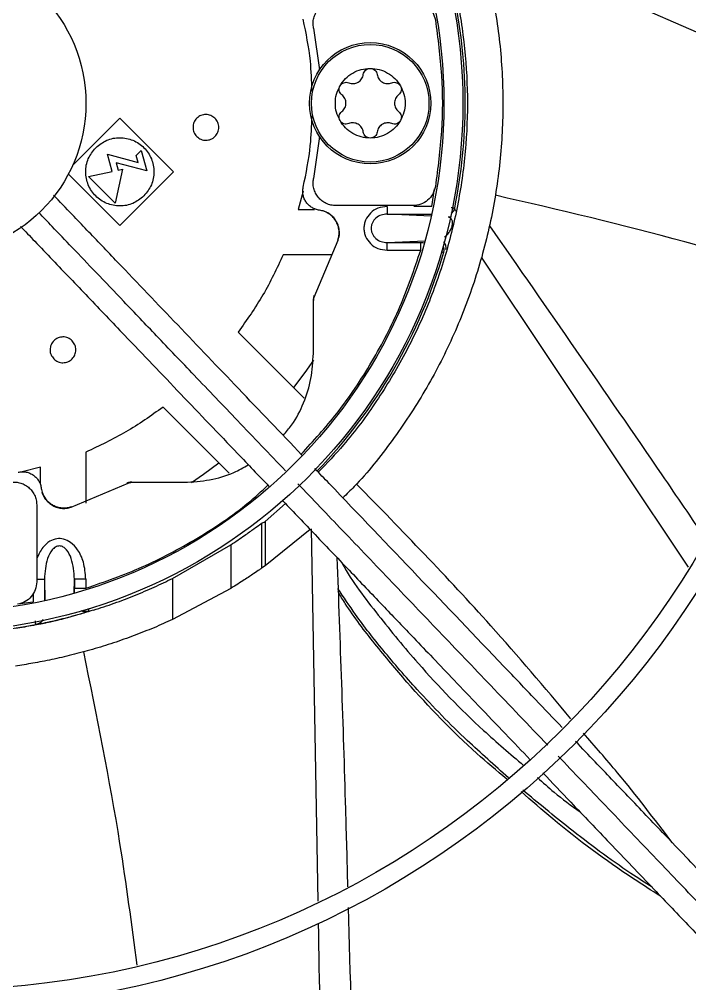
# Model space of a CAD drawing. Header units: inches. Extents: x 1229 to 1453, y -1023 to -720.
# Drawn here: x 1259.62 to 1263.1, y -929.83 to -924.82 of the extents above; entities that cross this region are included whole.
import ezdxf

# ---------------------------------------------------------------- set-up
doc = ezdxf.new("R2010")
doc.units = ezdxf.units.IN
doc.header["$MEASUREMENT"] = 0

msp = doc.modelspace()

# ---------------------------------------------------------------- linework, layer by layer
at = {"color": 18, "linetype": 'Continuous', "lineweight": 25, "true_color": 0x000000}
for p, q in [((1263.7742, -925.1707), (1261.9975, -924.3972)), ((1261.1434, -924.8704), (1261.1743, -925.088)), ((1259.8919, -925.5839), (1260.1372, -925.3386)), ((1260.1372, -925.3386), (1260.4156, -925.617)), ((1261.1743, -925.4336), (1261.1434, -925.6512)), ((1260.0973, -925.6145), (1260.0734, -925.5254)), ((1260.0734, -925.5254), (1260.2327, -925.5681)), ((1260.2228, -925.5314), (1260.2486, -925.5057)), ((1260.2327, -925.5681), (1260.2228, -925.5314)), ((1260.2486, -925.5057), (1260.2772, -925.6126)), ((1260.118, -925.5699), (1260.1282, -925.608)), ((1260.2772, -925.6126), (1260.118, -925.5699)), ((1260.1372, -925.8954), (1259.8702, -925.6284)), ((1259.9744, -925.6407), (1260.0973, -925.6145)), ((1260.1511, -925.6031), (1260.1136, -925.7799)), ((1260.1282, -925.608), (1260.1511, -925.6031)), ((1260.4156, -925.617), (1260.1372, -925.8954)), ((1260.1136, -925.7799), (1259.9744, -925.6407)), ((1261.0888, -925.7168), (1261.0636, -925.812)), ((1261.7576, -925.7969), (1261.7719, -925.7049)), ((1261.0636, -925.812), (1261.1487, -925.812)), ((1261.6594, -925.7923), (1261.2593, -925.7923)), ((1261.7576, -925.7969), (1261.6645, -925.7969)), ((1261.8808, -925.8209), (1261.8763, -925.8061)), ((1261.7545, -925.8479), (1261.5253, -925.8363)), ((1261.5253, -925.8363), (1261.7571, -925.8363)), ((1261.1467, -926.2679), (1261.2718, -925.9714)), ((1261.2718, -925.9714), (1261.2699, -925.9711)), ((1261.5253, -925.9845), (1261.7223, -925.9746)), ((1261.5253, -925.9845), (1261.6999, -925.9845)), ((1261.5253, -926.0239), (1261.6999, -926.0239)), ((1261.6999, -925.9845), (1261.715, -925.9845)), ((1261.2345, -926.0482), (1260.9856, -926.0482)), ((1263.0911, -927.6698), (1262.0162, -926.0608)), ((1261.1424, -926.2776), (1261.1424, -926.286)), ((1261.1467, -926.2679), (1261.1467, -926.2598)), ((1261.1424, -926.56), (1261.1424, -926.286)), ((1260.7519, -926.4491), (1261.0948, -926.792)), ((1260.7049, -927.1816), (1260.3622, -926.8389)), ((1259.9613, -927.0725), (1259.9613, -927.3371)), ((1259.725, -927.1506), (1259.6298, -927.1758)), ((1259.725, -927.2357), (1259.725, -927.1506)), ((1259.8845, -927.3588), (1260.181, -927.2337)), ((1260.1729, -927.2336), (1260.181, -927.2337)), ((1260.1991, -927.2293), (1260.1906, -927.2293)), ((1260.1991, -927.2293), (1260.4731, -927.2293)), ((1259.7054, -927.3462), (1259.7054, -927.7463)), ((1259.8845, -927.3588), (1259.8842, -927.3568)), ((1260.9969, -927.3394), (1260.8912, -927.4322)), ((1260.8734, -927.442), (1260.8868, -927.4357)), ((1260.8868, -927.4357), (1260.8912, -927.4322)), ((1260.8912, -927.4322), (1260.8912, -927.6627)), ((1260.8734, -927.442), (1260.8734, -927.6754)), ((1261.1265, -927.4751), (1260.8912, -927.6627)), ((1261.1669, -929.4053), (1261.1324, -927.4705)), ((1260.4102, -927.729), (1260.714, -927.5541)), ((1260.714, -927.5541), (1260.714, -927.7801)), ((1260.8912, -927.6627), (1260.8734, -927.6754)), ((1259.7054, -927.7317), (1259.7457, -927.7317)), ((1259.7457, -927.7317), (1259.7474, -927.8444)), ((1259.7457, -927.7317), (1259.7457, -927.8448)), ((1259.9001, -927.8058), (1259.9012, -927.7317)), ((1259.9012, -927.7317), (1259.9012, -927.7797)), ((1259.9602, -927.7317), (1259.9602, -927.7797)), ((1260.4102, -927.729), (1260.4102, -927.9423)), ((1259.9011, -927.8015), (1259.9012, -927.7797)), ((1260.714, -927.7801), (1260.4102, -927.9423)), ((1259.6867, -927.8101), (1259.6867, -927.8493)), ((1259.6202, -927.858), (1259.6867, -927.8493)), ((1259.9764, -927.8983), (1259.9758, -927.8989)), ((1259.699, -927.9673), (1259.7006, -927.9678))]:
    msp.add_line(p, q, dxfattribs=at)
at = {"color": 18, "linetype": 'Continuous', "lineweight": 25, "true_color": 0x000000, "flags": 128}
for points in [[(1261.8548, -925.8502), (1261.8489, -925.8517), (1261.8422, -925.8523)], [(1261.0406, -926.7378), (1261.1003, -926.659), (1261.145, -926.5953)], [(1260.5099, -927.2308), (1260.5721, -927.1872), (1260.6508, -927.1275)]]:
    msp.add_lwpolyline(points, dxfattribs=at)
at = {"color": 18, "linetype": 'Continuous', "lineweight": 25, "true_color": 0x000000}
for centre, radius in [((1259.1739, -925.2608), 11.7126), ((1259.1739, -925.2608), 8.5704), ((1259.1739, -925.2608), 8.472), ((1259.1739, -925.2608), 6.6478), ((1259.1739, -925.2608), 6.5493), ((1259.1739, -925.2608), 4.7037), ((1259.1739, -925.2608), 4.6053), ((1259.1739, -925.2608), 2.745), ((1259.1739, -925.2608), 2.6465), ((1259.1739, -925.2608), 0.7874), ((1261.4376, -925.2608), 0.315), ((1261.4376, -925.2608), 0.3053)]:
    msp.add_circle(centre, radius, dxfattribs=at)
for centre, radius, start, end in [((1259.1739, -925.2608), 2.7569, 348.5929, 11.4071), ((1261.8377, -925.7983), 0.0394, 302.4223, 348.5824), ((1259.1739, -925.2608), 2.7569, 316.1598, 343.7218), ((1261.7825, -926.0225), 0.0394, 343.7311, 29.8927), ((1259.1739, -925.2608), 2.7569, 262.2932, 280.98), ((1259.1739, -925.2608), 12.9331, 283.26667, 346.73333)]:
    msp.add_arc(centre, radius, start, end, dxfattribs=at)
for points, knots in [([(1247.4643, -925.2608), (1247.4692, -925.0053), (1247.4788, -924.4944), (1247.5568, -923.7313), (1247.681, -922.9748), (1247.8553, -922.228), (1248.0778, -921.4942), (1248.3479, -920.7766), (1248.6644, -920.0781), (1249.0259, -919.4019), (1249.4308, -918.7507), (1249.8774, -918.1274), (1250.3639, -917.5347), (1250.8881, -916.975), (1251.4477, -916.4508), (1252.0405, -915.9644), (1252.6637, -915.5177), (1253.3149, -915.1128), (1253.9912, -914.7513), (1254.6896, -914.4349), (1255.4073, -914.1648), (1256.141, -913.9422), (1256.8878, -913.7681), (1257.6444, -913.6432), (1258.4075, -913.568), (1259.1739, -913.5429), (1259.9402, -913.568), (1260.7033, -913.6432), (1261.4599, -913.7681), (1262.2067, -913.9422), (1262.9404, -914.1648), (1263.6581, -914.4349), (1264.3565, -914.7513), (1265.0328, -915.1128), (1265.684, -915.5177), (1266.3073, -915.9644), (1266.9, -916.4508), (1267.4597, -916.975), (1267.9838, -917.5347), (1268.4703, -918.1274), (1268.9169, -918.7507), (1269.3218, -919.4019), (1269.6833, -920.0781), (1269.9998, -920.7766), (1270.2699, -921.4942), (1270.4924, -922.228), (1270.6667, -922.9748), (1270.7909, -923.7313), (1270.8689, -924.4944), (1270.8786, -925.0053), (1270.8834, -925.2608)], [0, 0, 0, 0, 0.020833, 0.041667, 0.0625, 0.083333, 0.104167, 0.125, 0.145833, 0.166667, 0.1875, 0.208333, 0.229167, 0.25, 0.270833, 0.291667, 0.3125, 0.333333, 0.354167, 0.375, 0.395833, 0.416667, 0.4375, 0.458333, 0.479167, 0.5, 0.520833, 0.541667, 0.5625, 0.583333, 0.604167, 0.625, 0.645833, 0.666667, 0.6875, 0.708333, 0.729167, 0.75, 0.770833, 0.791667, 0.8125, 0.833333, 0.854167, 0.875, 0.895833, 0.916667, 0.9375, 0.958333, 0.979167, 1, 1, 1, 1]), ([(1261.3877, -923.3086), (1261.4493, -923.3818), (1261.5775, -923.5342), (1261.74, -923.7901), (1261.8806, -924.0669), (1261.9907, -924.3574), (1262.0699, -924.6577), (1262.1172, -924.9646), (1262.132, -925.2748), (1262.1142, -925.5849), (1262.064, -925.8914), (1261.982, -926.191), (1261.8689, -926.4802), (1261.7266, -926.7564), (1261.5543, -927.0143), (1261.4094, -927.1997), (1261.3153, -927.2907), (1261.2954, -927.3099)], [0, 0, 0, 0, 0.065205, 0.135665, 0.206125, 0.276585, 0.347045, 0.417505, 0.487965, 0.558425, 0.628885, 0.699345, 0.769805, 0.840265, 0.910725, 0.981186, 1, 1, 1, 1]), ([(1261.2531, -923.4372), (1261.2992, -923.4904), (1261.4076, -923.6156), (1261.5512, -923.8338), (1261.686, -924.0854), (1261.7934, -924.3501), (1261.8732, -924.6243), (1261.9243, -924.9053), (1261.9463, -925.19), (1261.9389, -925.4755), (1261.9022, -925.7587), (1261.8365, -926.0366), (1261.7426, -926.3063), (1261.6216, -926.5651), (1261.4739, -926.8092), (1261.323, -927.0151), (1261.2126, -927.1301), (1261.168, -927.1766)], [0, 0, 0, 0, 0.051393, 0.120749, 0.190107, 0.259464, 0.328821, 0.398178, 0.467535, 0.536892, 0.606249, 0.675606, 0.744963, 0.81432, 0.883677, 0.953035, 1, 1, 1, 1]), ([(1261.9434, -924.2368), (1262.4281, -924.4373), (1263.0375, -924.6892), (1263.644, -924.9467), (1263.768, -924.9994)], [0, 0, 0, 0, 0.7955568, 1, 1, 1, 1]), ([(1261.1434, -924.8704), (1261.1423, -924.8617), (1261.14, -924.8445), (1261.1438, -924.8184), (1261.1529, -924.7938), (1261.1672, -924.7718), (1261.186, -924.7535), (1261.2084, -924.7398), (1261.2332, -924.731), (1261.2506, -924.7299), (1261.2593, -924.7293)], [0, 0, 0, 0, 0.125, 0.250001, 0.374997, 0.5, 0.624996, 0.749999, 0.875018, 1, 1, 1, 1]), ([(1261.6594, -924.7293), (1261.6732, -924.7307), (1261.701, -924.7336), (1261.7372, -924.7556), (1261.7649, -924.7877), (1261.7722, -924.8146), (1261.7759, -924.828)], [0, 0, 0, 0, 0.249982, 0.500003, 0.749993, 1, 1, 1, 1]), ([(1261.1353, -925.1963), (1261.1336, -925.1446), (1261.1295, -925.0195), (1261.1046, -924.8968), (1261.09, -924.8248)], [0, 0, 0, 0, 0.413893, 1, 1, 1, 1]), ([(1261.7759, -924.828), (1261.7886, -924.9238), (1261.814, -925.1154), (1261.814, -925.4062), (1261.7886, -925.5978), (1261.7759, -925.6936)], [0, 0, 0, 0, 0.333333, 0.666667, 1, 1, 1, 1]), ([(1261.2808, -925.1702), (1261.2897, -925.1571), (1261.3076, -925.131), (1261.3462, -925.1024), (1261.3902, -925.0833), (1261.4218, -925.0809), (1261.4376, -925.0797)], [0, 0, 0, 0, 0.25, 0.50001, 0.750001, 1, 1, 1, 1]), ([(1261.4017, -925.1112), (1261.4027, -925.1069), (1261.4048, -925.0984), (1261.4133, -925.0882), (1261.4246, -925.0811), (1261.4333, -925.0802), (1261.4376, -925.0797)], [0, 0, 0, 0, 0.250018, 0.500039, 0.749991, 1, 1, 1, 1]), ([(1261.4376, -925.0797), (1261.442, -925.0802), (1261.4507, -925.0811), (1261.462, -925.0882), (1261.4705, -925.0984), (1261.4726, -925.1069), (1261.4736, -925.1112)], [0, 0, 0, 0, 0.249996, 0.500014, 0.750022, 1, 1, 1, 1]), ([(1261.4376, -925.0797), (1261.4534, -925.0809), (1261.4851, -925.0833), (1261.5291, -925.1024), (1261.5676, -925.131), (1261.5855, -925.1571), (1261.5945, -925.1702)], [0, 0, 0, 0, 0.250018, 0.500003, 0.750006, 1, 1, 1, 1]), ([(1261.326, -925.1549), (1261.33, -925.1562), (1261.338, -925.1589), (1261.3508, -925.1594), (1261.3632, -925.1571), (1261.3749, -925.1521), (1261.3851, -925.1445), (1261.3932, -925.1348), (1261.3992, -925.1236), (1261.4009, -925.1153), (1261.4017, -925.1112)], [0, 0, 0, 0, 0.125011, 0.250006, 0.375015, 0.500015, 0.625016, 0.749997, 0.875001, 1, 1, 1, 1]), ([(1261.4736, -925.1112), (1261.4744, -925.1153), (1261.4761, -925.1236), (1261.482, -925.1348), (1261.4902, -925.1445), (1261.5004, -925.1521), (1261.512, -925.1571), (1261.5245, -925.1594), (1261.5373, -925.1589), (1261.5452, -925.1562), (1261.5492, -925.1549)], [0, 0, 0, 0, 0.125008, 0.249988, 0.374997, 0.499996, 0.624993, 0.749999, 0.874992, 1, 1, 1, 1]), ([(1261.2808, -925.3513), (1261.2739, -925.3371), (1261.2602, -925.3085), (1261.2547, -925.2608), (1261.2602, -925.2131), (1261.2739, -925.1845), (1261.2808, -925.1702)], [0, 0, 0, 0, 0.25, 0.5, 0.75, 1, 1, 1, 1]), ([(1261.2901, -925.2171), (1261.2869, -925.2141), (1261.2806, -925.2081), (1261.2759, -925.1956), (1261.2755, -925.1822), (1261.279, -925.1742), (1261.2808, -925.1702)], [0, 0, 0, 0, 0.24999, 0.499996, 0.749992, 1, 1, 1, 1]), ([(1261.2808, -925.1702), (1261.2834, -925.1667), (1261.2885, -925.1596), (1261.3003, -925.1534), (1261.3135, -925.1511), (1261.3218, -925.1536), (1261.326, -925.1549)], [0, 0, 0, 0, 0.24999, 0.499993, 0.749963, 1, 1, 1, 1]), ([(1261.5492, -925.1549), (1261.5534, -925.1536), (1261.5618, -925.1511), (1261.575, -925.1534), (1261.5868, -925.1596), (1261.5919, -925.1667), (1261.5945, -925.1702)], [0, 0, 0, 0, 0.2499487, 0.5000075, 0.7500107, 1, 1, 1, 1]), ([(1261.5945, -925.1702), (1261.5963, -925.1742), (1261.5998, -925.1822), (1261.5993, -925.1956), (1261.5947, -925.2081), (1261.5883, -925.2141), (1261.5852, -925.2171)], [0, 0, 0, 0, 0.250016, 0.500021, 0.750002, 1, 1, 1, 1]), ([(1261.5945, -925.1702), (1261.6013, -925.1845), (1261.6151, -925.2131), (1261.6206, -925.2608), (1261.6151, -925.3085), (1261.6013, -925.3371), (1261.5945, -925.3513)], [0, 0, 0, 0, 0.25, 0.5, 0.75, 1, 1, 1, 1]), ([(1261.2901, -925.3045), (1261.2933, -925.3017), (1261.2996, -925.2961), (1261.3064, -925.2853), (1261.3107, -925.2734), (1261.3121, -925.2608), (1261.3107, -925.2482), (1261.3064, -925.2363), (1261.2996, -925.2255), (1261.2933, -925.2199), (1261.2901, -925.2171)], [0, 0, 0, 0, 0.125011, 0.250004, 0.375001, 0.5, 0.624999, 0.749996, 0.874989, 1, 1, 1, 1]), ([(1261.5852, -925.2171), (1261.582, -925.2199), (1261.5757, -925.2255), (1261.5689, -925.2363), (1261.5646, -925.2482), (1261.5632, -925.2608), (1261.5646, -925.2734), (1261.5689, -925.2853), (1261.5757, -925.2961), (1261.582, -925.3017), (1261.5852, -925.3045)], [0, 0, 0, 0, 0.125011, 0.250004, 0.375001, 0.5, 0.624999, 0.749996, 0.874989, 1, 1, 1, 1]), ([(1270.8834, -925.2608), (1270.8786, -925.5163), (1270.8689, -926.0272), (1270.7909, -926.7903), (1270.6667, -927.5468), (1270.4924, -928.2936), (1270.2699, -929.0274), (1269.9998, -929.745), (1269.6833, -930.4435), (1269.3218, -931.1197), (1268.9169, -931.7709), (1268.4703, -932.3942), (1267.9838, -932.9869), (1267.4597, -933.5466), (1266.9, -934.0708), (1266.3073, -934.5572), (1265.684, -935.0039), (1265.0328, -935.4088), (1264.3565, -935.7703), (1263.6581, -936.0867), (1262.9404, -936.3568), (1262.2067, -936.5794), (1261.4599, -936.7535), (1260.7033, -936.8784), (1259.9402, -936.9536), (1259.1739, -936.9787), (1258.4075, -936.9536), (1257.6444, -936.8784), (1256.8878, -936.7535), (1256.141, -936.5794), (1255.4073, -936.3568), (1254.6896, -936.0867), (1253.9912, -935.7702), (1253.3149, -935.4088), (1252.6637, -935.0039), (1252.0405, -934.5572), (1251.4477, -934.0708), (1250.8881, -933.5466), (1250.3639, -932.9869), (1249.8774, -932.3942), (1249.4308, -931.7709), (1249.0259, -931.1197), (1248.6644, -930.4435), (1248.3479, -929.745), (1248.0778, -929.0274), (1247.8553, -928.2936), (1247.681, -927.5468), (1247.5568, -926.7903), (1247.4788, -926.0272), (1247.4692, -925.5163), (1247.4643, -925.2608)], [0, 0, 0, 0, 0.020833, 0.041667, 0.0625, 0.083333, 0.104167, 0.125, 0.145833, 0.166667, 0.1875, 0.208333, 0.229167, 0.25, 0.270833, 0.291667, 0.3125, 0.333333, 0.354167, 0.375, 0.395833, 0.416667, 0.4375, 0.458333, 0.479167, 0.5, 0.520833, 0.541667, 0.5625, 0.583333, 0.604167, 0.625, 0.645833, 0.666667, 0.6875, 0.708333, 0.729167, 0.75, 0.770833, 0.791667, 0.8125, 0.833333, 0.854167, 0.875, 0.895833, 0.916667, 0.9375, 0.958333, 0.979167, 1, 1, 1, 1]), ([(1260.6315, -925.3387), (1260.6246, -925.3333), (1260.6108, -925.3223), (1260.5841, -925.3175), (1260.5579, -925.3226), (1260.5356, -925.3375), (1260.5207, -925.3598), (1260.5156, -925.386), (1260.5204, -925.4127), (1260.5314, -925.4265), (1260.5368, -925.4334)], [0, 0, 0, 0, 0.124991, 0.250006, 0.374998, 0.499989, 0.624997, 0.749994, 0.874992, 1, 1, 1, 1]), ([(1261.09, -925.6967), (1261.1046, -925.6248), (1261.1294, -925.5027), (1261.1335, -925.3783), (1261.1352, -925.3272)], [0, 0, 0, 0, 0.589248, 1, 1, 1, 1]), ([(1261.2808, -925.3513), (1261.279, -925.3474), (1261.2755, -925.3394), (1261.2759, -925.326), (1261.2806, -925.3135), (1261.2869, -925.3075), (1261.2901, -925.3045)], [0, 0, 0, 0, 0.250008, 0.500004, 0.75001, 1, 1, 1, 1]), ([(1261.5852, -925.3045), (1261.5883, -925.3075), (1261.5947, -925.3135), (1261.5993, -925.326), (1261.5998, -925.3394), (1261.5963, -925.3474), (1261.5945, -925.3513)], [0, 0, 0, 0, 0.249998, 0.499979, 0.749984, 1, 1, 1, 1]), ([(1260.5368, -925.4334), (1260.5438, -925.4389), (1260.5576, -925.4498), (1260.5843, -925.4547), (1260.6104, -925.4495), (1260.6327, -925.4346), (1260.6476, -925.4123), (1260.6528, -925.3862), (1260.6479, -925.3595), (1260.637, -925.3457), (1260.6315, -925.3387)], [0, 0, 0, 0, 0.124991, 0.249983, 0.374998, 0.499989, 0.624997, 0.749994, 0.874992, 1, 1, 1, 1]), ([(1261.326, -925.3667), (1261.3218, -925.368), (1261.3135, -925.3705), (1261.3003, -925.3682), (1261.2885, -925.362), (1261.2834, -925.3549), (1261.2808, -925.3513)], [0, 0, 0, 0, 0.250037, 0.500007, 0.75001, 1, 1, 1, 1]), ([(1261.4376, -925.4419), (1261.4218, -925.4407), (1261.3902, -925.4383), (1261.3462, -925.4192), (1261.3076, -925.3906), (1261.2897, -925.3644), (1261.2808, -925.3513)], [0, 0, 0, 0, 0.2499995, 0.4999904, 0.7499998, 1, 1, 1, 1]), ([(1261.4017, -925.4104), (1261.4009, -925.4063), (1261.3992, -925.398), (1261.3932, -925.3868), (1261.3851, -925.3771), (1261.3749, -925.3695), (1261.3632, -925.3645), (1261.3508, -925.3622), (1261.338, -925.3627), (1261.33, -925.3654), (1261.326, -925.3667)], [0, 0, 0, 0, 0.1249992, 0.2500029, 0.374984, 0.4999854, 0.624985, 0.7499936, 0.8749892, 1, 1, 1, 1]), ([(1261.5945, -925.3513), (1261.5855, -925.3644), (1261.5676, -925.3906), (1261.5291, -925.4192), (1261.4851, -925.4383), (1261.4534, -925.4407), (1261.4376, -925.4419)], [0, 0, 0, 0, 0.249994, 0.499997, 0.749982, 1, 1, 1, 1]), ([(1261.5492, -925.3667), (1261.5452, -925.3654), (1261.5373, -925.3627), (1261.5245, -925.3622), (1261.512, -925.3645), (1261.5004, -925.3695), (1261.4902, -925.3771), (1261.482, -925.3868), (1261.4761, -925.398), (1261.4744, -925.4063), (1261.4736, -925.4104)], [0, 0, 0, 0, 0.125008, 0.250001, 0.375007, 0.500004, 0.625003, 0.750012, 0.874992, 1, 1, 1, 1]), ([(1261.5945, -925.3513), (1261.5919, -925.3549), (1261.5868, -925.362), (1261.575, -925.3682), (1261.5618, -925.3705), (1261.5534, -925.368), (1261.5492, -925.3667)], [0, 0, 0, 0, 0.249989, 0.499993, 0.750051, 1, 1, 1, 1]), ([(1261.4376, -925.4419), (1261.4333, -925.4414), (1261.4246, -925.4405), (1261.4133, -925.4334), (1261.4048, -925.4232), (1261.4027, -925.4147), (1261.4017, -925.4104)], [0, 0, 0, 0, 0.250008, 0.49996, 0.749981, 1, 1, 1, 1]), ([(1261.4736, -925.4104), (1261.4726, -925.4147), (1261.4705, -925.4232), (1261.462, -925.4334), (1261.4507, -925.4405), (1261.442, -925.4414), (1261.4376, -925.4419)], [0, 0, 0, 0, 0.249977, 0.4999854, 0.7500032, 1, 1, 1, 1]), ([(1260.0119, -925.4917), (1260.0302, -925.4772), (1260.0668, -925.4482), (1260.1374, -925.4355), (1260.2067, -925.449), (1260.2657, -925.4885), (1260.3052, -925.5475), (1260.3188, -925.6168), (1260.306, -925.6874), (1260.277, -925.724), (1260.2625, -925.7423)], [0, 0, 0, 0, 0.125002, 0.250003, 0.375004, 0.5, 0.624999, 0.75, 0.875, 1, 1, 1, 1]), ([(1260.2625, -925.7423), (1260.2442, -925.7568), (1260.2076, -925.7858), (1260.137, -925.7986), (1260.0677, -925.785), (1260.0087, -925.7455), (1259.9692, -925.6865), (1259.9557, -925.6172), (1259.9684, -925.5466), (1259.9974, -925.51), (1260.0119, -925.4917)], [0, 0, 0, 0, 0.124997, 0.249999, 0.375001, 0.500004, 0.625001, 0.750002, 0.875004, 1, 1, 1, 1]), ([(1261.2593, -925.7923), (1261.2506, -925.7917), (1261.2332, -925.7906), (1261.2084, -925.7818), (1261.186, -925.7681), (1261.1672, -925.7497), (1261.1529, -925.7278), (1261.1438, -925.7032), (1261.14, -925.6771), (1261.1423, -925.6599), (1261.1434, -925.6512)], [0, 0, 0, 0, 0.1249821, 0.2500004, 0.3750038, 0.5000003, 0.6250028, 0.7499994, 0.8749997, 1, 1, 1, 1]), ([(1261.174, -925.8163), (1261.1673, -925.8151), (1261.1537, -925.8126), (1261.135, -925.8036), (1261.1184, -925.7913), (1261.1049, -925.7756), (1261.0947, -925.7576), (1261.0887, -925.7378), (1261.0866, -925.7171), (1261.0888, -925.7035), (1261.09, -925.6967)], [0, 0, 0, 0, 0.124969, 0.250016, 0.374949, 0.50001, 0.62494, 0.750007, 0.87497, 1, 1, 1, 1]), ([(1261.7759, -925.6936), (1261.7722, -925.707), (1261.7649, -925.7339), (1261.7372, -925.766), (1261.701, -925.788), (1261.6732, -925.7909), (1261.6594, -925.7923)], [0, 0, 0, 0, 0.250007, 0.499997, 0.750018, 1, 1, 1, 1]), ([(1261.0832, -927.0878), (1260.9732, -926.9727), (1260.7581, -926.7477), (1260.4388, -926.4136), (1260.2028, -926.1666), (1260.0457, -926.0022), (1259.9672, -925.92), (1259.8831, -925.832), (1259.8252, -925.7714), (1259.7927, -925.7375)], [0, 0, 0, 0, 0.256103, 0.500516, 0.742267, 0.804636, 0.865497, 0.924706, 1, 1, 1, 1]), ([(1263.6861, -926.163), (1263.4819, -926.1005), (1262.9545, -925.939), (1262.417, -925.8148), (1262.0877, -925.7388)], [0, 0, 0, 0, 0.387334, 1, 1, 1, 1]), ([(1260.9976, -927.1692), (1260.9147, -927.0825), (1260.7566, -926.9171), (1260.5332, -926.6833), (1260.3363, -926.4772), (1260.1662, -926.2992), (1260.0202, -926.1464), (1259.8958, -926.0163), (1259.797, -925.9129), (1259.7393, -925.8525), (1259.7164, -925.8285)], [0, 0, 0, 0, 0.1943214, 0.3704577, 0.5233705, 0.6554348, 0.7687193, 0.8650902, 0.9463458, 1, 1, 1, 1]), ([(1261.2718, -925.9714), (1261.2741, -925.963), (1261.2786, -925.9461), (1261.2781, -925.9196), (1261.2722, -925.8939), (1261.2607, -925.8702), (1261.2443, -925.8495), (1261.2236, -925.8331), (1261.1999, -925.8211), (1261.1827, -925.8179), (1261.174, -925.8163)], [0, 0, 0, 0, 0.124819, 0.249649, 0.374525, 0.499472, 0.624503, 0.749611, 0.874806, 1, 1, 1, 1]), ([(1261.2699, -925.9711), (1261.2719, -925.9635), (1261.2763, -925.9476), (1261.2765, -925.9219), (1261.2711, -925.8955), (1261.2593, -925.8704), (1261.2421, -925.8486), (1261.2207, -925.8324), (1261.2048, -925.8235), (1261.1963, -925.8215), (1261.1961, -925.8215)], [0, 0, 0, 0, 0.128053, 0.266042, 0.411621, 0.561418, 0.71143, 0.857608, 0.996504, 1, 1, 1, 1]), ([(1261.5253, -925.7969), (1261.5092, -925.7987), (1261.4773, -925.8022), (1261.4374, -925.8291), (1261.4154, -925.8607), (1261.4067, -925.8888), (1261.4045, -925.9104), (1261.4067, -925.932), (1261.4154, -925.9601), (1261.4374, -925.9917), (1261.4773, -926.0186), (1261.5092, -926.0221), (1261.5253, -926.0239)], [0, 0, 0, 0, 0.132079, 0.259805, 0.381601, 0.440895, 0.499999, 0.559043, 0.618398, 0.740195, 0.867921, 1, 1, 1, 1]), ([(1261.5253, -925.7969), (1261.5253, -925.802), (1261.5253, -925.8122), (1261.5253, -925.8251), (1261.5253, -925.8343), (1261.5253, -925.8356), (1261.5253, -925.8363)], [0, 0, 0, 0, 0.2500027, 0.5000004, 0.7499957, 1, 1, 1, 1]), ([(1261.8763, -925.8061), (1261.8753, -925.8058), (1261.874, -925.8055), (1261.8616, -925.8045), (1261.8583, -925.8042)], [0, 0, 0, 0, 0.732274, 1, 1, 1, 1]), ([(1261.5253, -925.8363), (1261.5149, -925.8373), (1261.494, -925.8392), (1261.4708, -925.8529), (1261.4566, -925.8679), (1261.4484, -925.881), (1261.4434, -925.8953), (1261.4417, -925.9104), (1261.4434, -925.9255), (1261.4484, -925.9398), (1261.4566, -925.9529), (1261.4708, -925.9679), (1261.494, -925.9816), (1261.5149, -925.9835), (1261.5253, -925.9845)], [0, 0, 0, 0, 0.127647, 0.253731, 0.317938, 0.377881, 0.439688, 0.499999, 0.560305, 0.622116, 0.682044, 0.746269, 0.872353, 1, 1, 1, 1]), ([(1261.8239, -925.9551), (1261.827, -925.9525), (1261.8342, -925.9468), (1261.845, -925.9346), (1261.8543, -925.9211), (1261.8595, -925.91), (1261.8617, -925.9042), (1261.8627, -925.901), (1261.8635, -925.8978), (1261.8642, -925.8946), (1261.8647, -925.8917), (1261.8651, -925.8882), (1261.8655, -925.8805), (1261.8643, -925.8734), (1261.8612, -925.8647), (1261.8561, -925.8584), (1261.8494, -925.8538), (1261.8446, -925.8528), (1261.8422, -925.8523)], [0, 0, 0, 0, 0.125667, 0.285709, 0.38249, 0.41798, 0.427526, 0.435847, 0.443425, 0.450875, 0.458843, 0.466921, 0.483322, 0.547434, 0.611137, 0.740131, 0.869232, 1, 1, 1, 1]), ([(1259.6215, -925.9002), (1259.6461, -925.9259), (1259.7014, -925.9838), (1259.7874, -926.0737), (1259.8794, -926.1701), (1259.9723, -926.2673), (1260.0663, -926.3657), (1260.2271, -926.5339), (1260.4546, -926.772), (1260.7048, -927.0338), (1260.8575, -927.1936), (1260.9119, -927.2505)], [0, 0, 0, 0, 0.057144, 0.128522, 0.199601, 0.271053, 0.344335, 0.418101, 0.644545, 0.873366, 1, 1, 1, 1]), ([(1262.0573, -925.8967), (1262.3568, -926.3274), (1262.7336, -926.8695), (1263.1051, -927.4146), (1263.1814, -927.5266)], [0, 0, 0, 0, 0.794562, 1, 1, 1, 1]), ([(1261.8301, -926.0212), (1261.8307, -926.0186), (1261.832, -926.013), (1261.8315, -926.004), (1261.8289, -925.9949), (1261.8244, -925.9868), (1261.82, -925.9827), (1261.818, -925.9808)], [0, 0, 0, 0, 0.184963, 0.385442, 0.597774, 0.81651, 1, 1, 1, 1]), ([(1261.0788, -927.0833), (1261.1423, -927.0142), (1261.2793, -926.8653), (1261.45, -926.6067), (1261.5984, -926.3229), (1261.6663, -926.1228), (1261.6999, -926.0239)], [0, 0, 0, 0, 0.226919, 0.489144, 0.747424, 1, 1, 1, 1]), ([(1261.5253, -926.0239), (1261.5253, -926.0188), (1261.5253, -926.0086), (1261.5253, -925.9957), (1261.5253, -925.9865), (1261.5253, -925.9852), (1261.5253, -925.9845)], [0, 0, 0, 0, 0.2500031, 0.5000001, 0.7499959, 1, 1, 1, 1]), ([(1261.6999, -926.0239), (1261.6999, -926.0188), (1261.6999, -926.0086), (1261.6999, -925.9957), (1261.6999, -925.9865), (1261.6999, -925.9852), (1261.6999, -925.9845)], [0, 0, 0, 0, 0.2500031, 0.5000001, 0.7499959, 1, 1, 1, 1]), ([(1261.8061, -926.033), (1261.8079, -926.0331), (1261.8172, -926.0337), (1261.8189, -926.0336), (1261.8203, -926.0336)], [0, 0, 0, 0, 0.19811, 1, 1, 1, 1]), ([(1260.9856, -926.0482), (1260.9526, -926.1185), (1260.8865, -926.259), (1260.7968, -926.3857), (1260.7519, -926.4491)], [0, 0, 0, 0, 0.499998, 1, 1, 1, 1]), ([(1261.1467, -926.2598), (1261.1454, -926.2626), (1261.1429, -926.2683), (1261.1425, -926.2745), (1261.1424, -926.2776)], [0, 0, 0, 0, 0.499994, 1, 1, 1, 1]), ([(1261.1424, -926.286), (1261.1425, -926.2829), (1261.1429, -926.2766), (1261.1454, -926.2708), (1261.1467, -926.2679)], [0, 0, 0, 0, 0.500207, 1, 1, 1, 1]), ([(1259.8893, -926.4941), (1259.8824, -926.4886), (1259.8686, -926.4776), (1259.8419, -926.4728), (1259.8157, -926.4779), (1259.7934, -926.4928), (1259.7785, -926.5151), (1259.7734, -926.5413), (1259.7782, -926.568), (1259.7892, -926.5818), (1259.7947, -926.5887)], [0, 0, 0, 0, 0.125009, 0.250002, 0.374995, 0.500005, 0.625, 0.750002, 0.875004, 1, 1, 1, 1]), ([(1259.7947, -926.5887), (1259.8016, -926.5942), (1259.8154, -926.6052), (1259.8421, -926.61), (1259.8682, -926.6048), (1259.8905, -926.5899), (1259.9055, -926.5676), (1259.9106, -926.5415), (1259.9058, -926.5148), (1259.8948, -926.501), (1259.8893, -926.4941)], [0, 0, 0, 0, 0.12501, 0.250004, 0.374998, 0.500009, 0.625006, 0.750004, 0.875003, 1, 1, 1, 1]), ([(1260.9855, -926.9856), (1261.0007, -926.9681), (1261.0448, -926.9175), (1261.0945, -926.8173), (1261.135, -926.6916), (1261.1399, -926.6039), (1261.1424, -926.56)], [0, 0, 0, 0, 0.1500946, 0.433399, 0.7166994, 1, 1, 1, 1]), ([(1260.3622, -926.8389), (1260.2988, -926.8837), (1260.172, -926.9734), (1260.0315, -927.0395), (1259.9613, -927.0725)], [0, 0, 0, 0, 0.500001, 1, 1, 1, 1]), ([(1259.6098, -927.1769), (1259.6166, -927.1758), (1259.6302, -927.1735), (1259.6508, -927.1757), (1259.6706, -927.1816), (1259.6887, -927.1918), (1259.7043, -927.2053), (1259.7166, -927.222), (1259.7257, -927.2407), (1259.7281, -927.2542), (1259.7293, -927.261)], [0, 0, 0, 0, 0.124957, 0.249986, 0.374922, 0.499987, 0.624919, 0.749987, 0.874963, 1, 1, 1, 1]), ([(1260.4731, -927.2293), (1260.5168, -927.2266), (1260.6042, -927.2213), (1260.7171, -927.1884), (1260.7798, -927.1523), (1260.8045, -927.1381)], [0, 0, 0, 0, 0.3772621, 0.7545263, 1, 1, 1, 1]), ([(1262.4352, -928.5026), (1262.3889, -928.4542), (1262.2878, -928.3484), (1262.0375, -928.0864), (1261.6803, -927.7127), (1261.3529, -927.37), (1261.1747, -927.1836), (1261.1498, -927.1576)], [0, 0, 0, 0, 0.10835, 0.23655, 0.585439, 0.942123, 1, 1, 1, 1]), ([(1259.5643, -927.2303), (1259.5729, -927.2292), (1259.5902, -927.2269), (1259.6162, -927.2308), (1259.6408, -927.2398), (1259.6628, -927.2542), (1259.6811, -927.273), (1259.6948, -927.2953), (1259.7037, -927.3201), (1259.7048, -927.3375), (1259.7054, -927.3462)], [0, 0, 0, 0, 0.1250108, 0.2500147, 0.3750084, 0.5000003, 0.6250025, 0.7499986, 0.8750015, 1, 1, 1, 1]), ([(1260.1906, -927.2293), (1260.1875, -927.2295), (1260.1814, -927.2299), (1260.1757, -927.2324), (1260.1729, -927.2336)], [0, 0, 0, 0, 0.4999258, 1, 1, 1, 1]), ([(1260.181, -927.2337), (1260.1838, -927.2324), (1260.1896, -927.2298), (1260.1959, -927.2295), (1260.1991, -927.2293)], [0, 0, 0, 0, 0.499811, 1, 1, 1, 1]), ([(1259.7293, -927.261), (1259.731, -927.2696), (1259.7342, -927.2869), (1259.7461, -927.3106), (1259.7626, -927.3312), (1259.7832, -927.3477), (1259.807, -927.3592), (1259.8327, -927.3651), (1259.8591, -927.3656), (1259.876, -927.361), (1259.8845, -927.3588)], [0, 0, 0, 0, 0.125208, 0.250383, 0.3755, 0.500527, 0.625481, 0.750346, 0.875187, 1, 1, 1, 1]), ([(1259.7787, -927.3413), (1259.7774, -927.3406), (1259.7692, -927.3358), (1259.7569, -927.3228), (1259.7427, -927.3038), (1259.737, -927.2895), (1259.7343, -927.2825)], [0, 0, 0, 0, 0.056332, 0.380798, 0.697074, 1, 1, 1, 1]), ([(1259.7345, -927.2831), (1259.7346, -927.2832), (1259.7365, -927.2917), (1259.7455, -927.3074), (1259.76, -927.3276), (1259.7731, -927.3371), (1259.7789, -927.3413)], [0, 0, 0, 0, 0.006958, 0.351127, 0.713593, 1, 1, 1, 1]), ([(1259.9602, -927.7797), (1260.0589, -927.7453), (1260.2584, -927.6756), (1260.5402, -927.5238), (1260.7593, -927.3801), (1260.8727, -927.2757), (1260.9063, -927.2447)], [0, 0, 0, 0, 0.2857913, 0.5780338, 0.8747466, 1, 1, 1, 1]), ([(1262.3601, -928.595), (1262.2613, -928.4916), (1262.0732, -928.2948), (1261.8037, -928.0128), (1261.547, -927.7441), (1261.3025, -927.4883), (1261.1391, -927.3173), (1261.0619, -927.2365)], [0, 0, 0, 0, 0.228868, 0.435815, 0.623228, 0.822029, 1, 1, 1, 1]), ([(1262.4802, -928.4572), (1262.3428, -928.2948), (1261.987, -927.8746), (1261.6026, -927.4802), (1261.3667, -927.2382)], [0, 0, 0, 0, 0.386297, 1, 1, 1, 1]), ([(1260.9852, -927.3273), (1261.0406, -927.3852), (1261.1587, -927.5087), (1261.3342, -927.6924), (1261.5049, -927.8711), (1261.6461, -928.0188), (1261.7667, -928.145), (1261.8785, -928.262), (1262.0044, -928.3938), (1262.1361, -928.5316), (1262.226, -928.6256), (1262.2687, -928.6703)], [0, 0, 0, 0, 0.129134, 0.275254, 0.409585, 0.527882, 0.605045, 0.691582, 0.789421, 0.899809, 1, 1, 1, 1]), ([(1259.8843, -927.3573), (1259.8703, -927.3604), (1259.8486, -927.3652), (1259.8186, -927.3605), (1259.7968, -927.3534), (1259.7843, -927.3451), (1259.7787, -927.3413)], [0, 0, 0, 0, 0.384942, 0.596379, 0.815696, 1, 1, 1, 1]), ([(1259.7789, -927.3413), (1259.7806, -927.3426), (1259.7893, -927.3499), (1259.8087, -927.3577), (1259.8348, -927.3635), (1259.8606, -927.3632), (1259.8765, -927.3589), (1259.8842, -927.3568)], [0, 0, 0, 0, 0.057973, 0.309073, 0.553272, 0.784913, 1, 1, 1, 1]), ([(1260.714, -927.5541), (1260.7386, -927.5375), (1260.7852, -927.5058), (1260.8343, -927.4702), (1260.8654, -927.4473), (1260.8708, -927.4437), (1260.8734, -927.442)], [0, 0, 0, 0, 0.289962, 0.549996, 0.782911, 1, 1, 1, 1]), ([(1259.9602, -927.7317), (1259.958, -927.7022), (1259.9539, -927.6487), (1259.9239, -927.583), (1259.8866, -927.5417), (1259.8476, -927.5223), (1259.8088, -927.5203), (1259.7699, -927.5352), (1259.7311, -927.5705), (1259.7148, -927.6056), (1259.7054, -927.6258)], [0, 0, 0, 0, 0.200491, 0.362856, 0.481729, 0.572279, 0.652474, 0.738947, 0.849163, 1, 1, 1, 1]), ([(1259.9012, -927.7317), (1259.8988, -927.6955), (1259.8954, -927.6425), (1259.8685, -927.5867), (1259.8476, -927.5668), (1259.834, -927.5608), (1259.8235, -927.5592), (1259.8129, -927.5608), (1259.7993, -927.5668), (1259.7784, -927.5867), (1259.7515, -927.6425), (1259.7481, -927.6955), (1259.7457, -927.7317)], [0, 0, 0, 0, 0.268251, 0.392859, 0.448852, 0.475302, 0.500005, 0.524697, 0.551147, 0.607141, 0.731748, 1, 1, 1, 1]), ([(1261.2648, -927.6198), (1261.2806, -928.0556), (1261.3012, -928.6255), (1261.3165, -929.1952), (1261.3201, -929.3292)], [0, 0, 0, 0, 0.764752, 1, 1, 1, 1]), ([(1260.8734, -927.6754), (1260.8708, -927.6773), (1260.8653, -927.6811), (1260.8338, -927.7029), (1260.7847, -927.7359), (1260.7382, -927.7649), (1260.714, -927.7801)], [0, 0, 0, 0, 0.221669, 0.457485, 0.716369, 1, 1, 1, 1]), ([(1261.2897, -927.6458), (1261.2907, -927.6476), (1261.3437, -927.7453), (1261.4782, -927.9199), (1261.718, -928.213), (1261.9708, -928.4743), (1262.1642, -928.6399), (1262.2343, -928.6998)], [0, 0, 0, 0, 0.004362, 0.233887, 0.462782, 0.805496, 1, 1, 1, 1]), ([(1259.9602, -927.7317), (1259.9529, -927.7317), (1259.9416, -927.7317), (1259.9279, -927.7317), (1259.9185, -927.7317), (1259.9109, -927.7317), (1259.9035, -927.7317), (1259.9021, -927.7317), (1259.9012, -927.7317)], [0, 0, 0, 0, 0.239704, 0.368512, 0.500026, 0.631505, 0.760303, 1, 1, 1, 1]), ([(1260.0006, -927.8934), (1260.0366, -927.8816), (1260.1095, -927.8578), (1260.2156, -927.817), (1260.318, -927.7734), (1260.3794, -927.7438), (1260.4102, -927.729)], [0, 0, 0, 0, 0.242299, 0.490981, 0.744693, 1, 1, 1, 1]), ([(1259.7054, -927.7463), (1259.7039, -927.7602), (1259.7011, -927.7879), (1259.679, -927.8241), (1259.6469, -927.8518), (1259.62, -927.8592), (1259.6066, -927.8629)], [0, 0, 0, 0, 0.250004, 0.500009, 0.750019, 1, 1, 1, 1]), ([(1259.9012, -927.7797), (1259.9022, -927.7797), (1259.9042, -927.7797), (1259.9179, -927.7797), (1259.9373, -927.7797), (1259.9526, -927.7797), (1259.9602, -927.7797)], [0, 0, 0, 0, 0.250001, 0.49998, 0.749978, 1, 1, 1, 1]), ([(1262.1553, -928.7636), (1262.0835, -928.6999), (1261.9192, -928.554), (1261.7025, -928.3324), (1261.5108, -928.112), (1261.3734, -927.9366), (1261.3002, -927.826), (1261.2702, -927.7809)], [0, 0, 0, 0, 0.216617, 0.495989, 0.699866, 0.877434, 1, 1, 1, 1]), ([(1262.1465, -928.7707), (1262.0945, -928.7268), (1261.91, -928.5708), (1261.6825, -928.3339), (1261.4605, -928.069), (1261.3403, -927.9127), (1261.2831, -927.8184), (1261.2708, -927.7981)], [0, 0, 0, 0, 0.155108, 0.550215, 0.747896, 0.945655, 1, 1, 1, 1]), ([(1259.9764, -927.8983), (1259.9764, -927.8969), (1259.9763, -927.8952), (1259.9751, -927.8859), (1259.9749, -927.8839)], [0, 0, 0, 0, 0.788272, 1, 1, 1, 1]), ([(1260.0006, -927.8934), (1259.9642, -927.9043), (1259.8922, -927.926), (1259.787, -927.9521), (1259.6863, -927.9735), (1259.6258, -927.9837), (1259.5952, -927.9889)], [0, 0, 0, 0, 0.256872, 0.506924, 0.750537, 1, 1, 1, 1]), ([(1259.7006, -927.9678), (1259.7032, -927.9675), (1259.7077, -927.967), (1259.7353, -927.9618), (1259.7612, -927.9565), (1259.781, -927.9522), (1259.802, -927.9474), (1259.8244, -927.9421), (1259.8477, -927.9363), (1259.8827, -927.9272), (1259.9262, -927.9149), (1259.9656, -927.9027), (1259.9723, -927.9002), (1259.9758, -927.8989)], [0, 0, 0, 0, 0.144072, 0.257023, 0.303754, 0.348938, 0.392297, 0.436126, 0.485161, 0.536789, 0.66758, 0.831442, 1, 1, 1, 1]), ([(1259.937, -927.8972), (1259.9413, -927.8986), (1259.9499, -927.9014), (1259.9633, -927.9018), (1259.9717, -927.8998), (1259.9758, -927.8989)], [0, 0, 0, 0, 0.344015, 0.685484, 1, 1, 1, 1]), ([(1259.9764, -927.8983), (1259.9724, -927.8993), (1259.9639, -927.9013), (1259.9508, -927.9009), (1259.9425, -927.8982), (1259.9384, -927.8969)], [0, 0, 0, 0, 0.3211, 0.669696, 1, 1, 1, 1]), ([(1260.4102, -927.9423), (1260.379, -927.9563), (1260.3169, -927.9842), (1260.2131, -928.0254), (1260.1055, -928.0635), (1259.9963, -928.0975), (1259.8883, -928.1265), (1259.784, -928.1504), (1259.6846, -928.1697), (1259.625, -928.1788), (1259.5952, -928.1833)], [0, 0, 0, 0, 0.132116, 0.263421, 0.392324, 0.518202, 0.641212, 0.761977, 0.881315, 1, 1, 1, 1]), ([(1259.6967, -927.9491), (1259.6971, -927.9525), (1259.6984, -927.9649), (1259.6987, -927.9662), (1259.699, -927.9673)], [0, 0, 0, 0, 0.272213, 1, 1, 1, 1]), ([(1259.7006, -927.9678), (1259.7069, -927.9658), (1259.7198, -927.9619), (1259.7334, -927.9512), (1259.7378, -927.9425), (1259.7391, -927.9399)], [0, 0, 0, 0, 0.400641, 0.826223, 1, 1, 1, 1]), ([(1260.2273, -929.7372), (1260.1994, -929.5264), (1260.1273, -928.9806), (1260.0172, -928.441), (1259.9496, -928.1098)], [0, 0, 0, 0, 0.386252, 1, 1, 1, 1]), ([(1263.0057, -929.0996), (1262.9129, -928.9776), (1262.7653, -928.7833), (1262.6045, -928.6), (1262.5447, -928.5319)], [0, 0, 0, 0, 0.628598, 1, 1, 1, 1]), ([(1263.7796, -929.9095), (1263.7344, -929.8622), (1263.6187, -929.7411), (1263.4206, -929.5338), (1263.195, -929.2978), (1262.9762, -929.0687), (1262.7832, -928.8668), (1262.6287, -928.7051), (1262.5382, -928.6104), (1262.5041, -928.5748)], [0, 0, 0, 0, 0.106777, 0.27357, 0.467155, 0.637763, 0.78802, 0.920207, 1, 1, 1, 1]), ([(1263.7023, -929.9995), (1263.6101, -929.9031), (1263.432, -929.7167), (1263.1728, -929.4455), (1262.9174, -929.1782), (1262.6663, -928.9154), (1262.4957, -928.7369), (1262.4138, -928.6512)], [0, 0, 0, 0, 0.215401, 0.416421, 0.60434, 0.810084, 1, 1, 1, 1]), ([(1262.3062, -928.7628), (1262.3346, -928.7884), (1262.405, -928.8518), (1262.4819, -928.9079), (1262.5277, -928.9414)], [0, 0, 0, 0, 0.403279, 1, 1, 1, 1]), ([(1262.3343, -928.7389), (1262.3826, -928.7895), (1262.4986, -928.9109), (1262.6906, -929.1118), (1262.8974, -929.3283), (1263.1059, -929.5464), (1263.314, -929.7641), (1263.4842, -929.9423), (1263.5851, -930.0479), (1263.6105, -930.0744)], [0, 0, 0, 0, 0.11322, 0.271448, 0.450246, 0.598735, 0.76149, 0.940153, 1, 1, 1, 1]), ([(1262.9454, -929.3785), (1262.8982, -929.3486), (1262.7037, -929.2254), (1262.4605, -929.0447), (1262.2756, -928.8828), (1262.2211, -928.835)], [0, 0, 0, 0, 0.184185, 0.759429, 1, 1, 1, 1]), ([(1262.9013, -929.3323), (1262.8646, -929.3085), (1262.7165, -929.2126), (1262.4916, -929.0449), (1262.3099, -928.8941), (1262.2298, -928.8275)], [0, 0, 0, 0, 0.155681, 0.627692, 1, 1, 1, 1]), ([(1261.3231, -929.4374), (1261.3333, -929.7901), (1261.3524, -930.4523), (1261.3666, -931.1135), (1261.3732, -931.4225)], [0, 0, 0, 0, 0.532574, 1, 1, 1, 1]), ([(1261.2053, -931.4825), (1261.2046, -931.4419), (1261.192, -930.7885), (1261.1801, -930.1335), (1261.169, -929.5191)], [0, 0, 0, 0, 0.06208, 1, 1, 1, 1])]:
    msp.add_open_spline(points, degree=3, knots=knots, dxfattribs=at)

doc.saveas('drawing.dxf')
